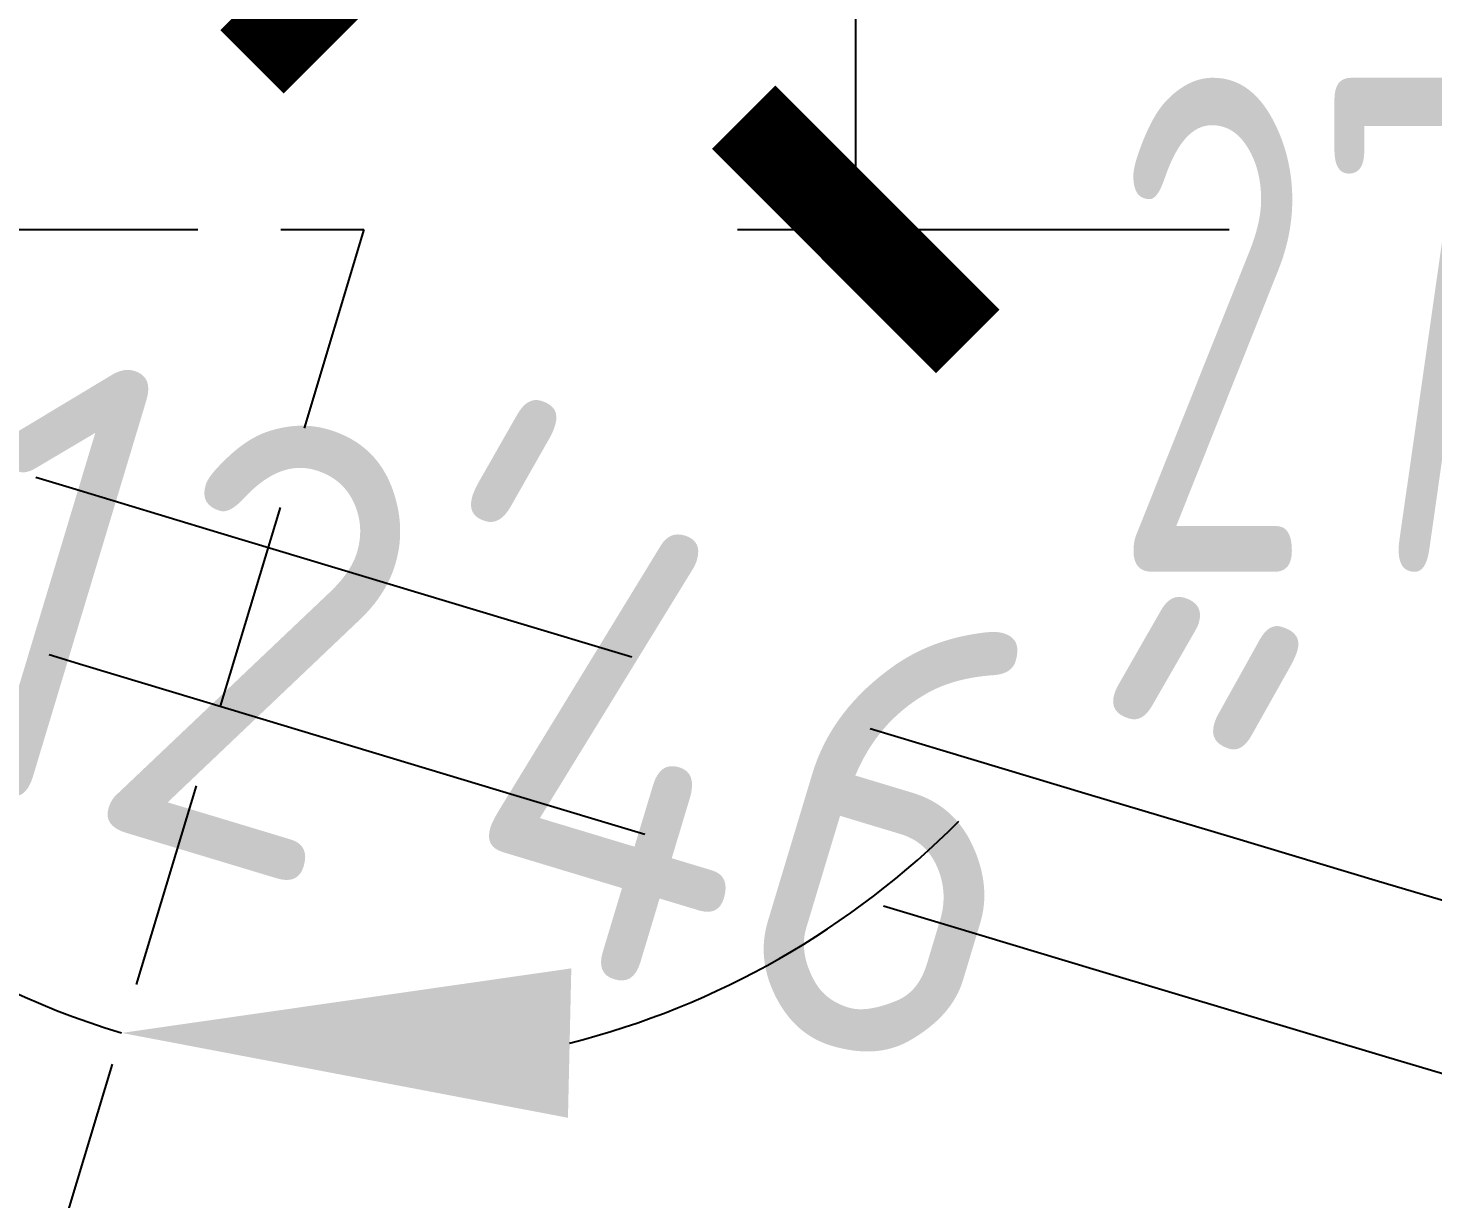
# Model space of a CAD drawing. Header units: inches. Extents: x 0 to 1813292486, y 0 to 3473589894.
# Drawn here: x 600443181 to 600444874, y 3473223995 to 3473225405 of the extents above; entities that cross this region are included whole.
import ezdxf

# ---------------------------------------------------------------- set-up
doc = ezdxf.new("R2010")
doc.units = ezdxf.units.IN
doc.header["$LTSCALE"] = 1000
doc.header["$MEASUREMENT"] = 0
doc.linetypes.add('AX-MALL-DIM-P02$0$DASH', pattern=[0.35, 0.25, -0.1])
doc.linetypes.add('AX-MALL-WALL-P02-QT$0$DASH', pattern=[0.35, 0.25, -0.1])
for name, color, linetype in [('A-Anno-Note', 241, 'Continuous'), ('AX-MALL-DIM-P02$0$A-Anno-Dims', 3, 'Continuous'), ('AX-MALL-DIM-P02$0$A-Detl-Patt', 8, 'Continuous'), ('AX-MALL-P02-200$0$A-Anno-Note', 241, 'Continuous'), ('AX-MALL-WALL-P02$0$A-Anno-Note', 241, 'Continuous'), ('AX-MALL-WALL-P02-QT$0$A-Detl-Fine', 152, 'Continuous'), ('AX-MALL-WALL-P02-QT$0$A-Detl-Patt', 8, 'Continuous'), ('AX-MALL-WALL-P02-QT$0$A-Detl-Thin', 131, 'Continuous'), ('AX-MALL-WALL-P02-QT$0$A-Hdrl', 31, 'Continuous'), ('AX-MALL-WORD-P02$0$A-Spac-Iden', 231, 'Continuous')]:
    doc.layers.add(name, color=color, linetype=linetype)
doc.styles.add('AX-MALL-DIM-P02$0$_TCH_DIM_T3', font='gbenor.shx')
doc.styles.add('AX-MALL-WORD-P02$0$_TCH_SPACE', font='gbenor.shx', dxfattribs={"bigfont": 'gbcbig.shx'})
doc.dimstyles.new('AX-MALL-DIM-P02$0$_TCH_ARCH&&180', dxfattribs={"dimtxt": 535.5, "dimasz": 270, "dimexe": 450, "dimexo": 450, "dimgap": 137.25, "dimtad": 1, "dimdec": 0, "dimzin": 0, "dimdsep": 46, "dimtxsty": 'AX-MALL-DIM-P02$0$_TCH_DIM_T3', "dimblk": 'AX-MALL-DIM-P02$0$_ArchTick', "dimcen": 0.09, "dimclrt": 7, "dimazin": 2, "dimtfac": 1, "dimtdec": 0, "dimtix": 1, "dimtmove": 2, "dimatfit": 3, "dimfxl": 500, "dimtolj": 1, "dimtzin": 0, "dimarcsym": 0})
doc.dimstyles.new('AX-MALL-DIM-P02$0$_TCH_ARROW&&180', dxfattribs={"dimtxt": 535.5, "dimasz": 540, "dimexe": 450, "dimexo": 450, "dimgap": 137.25, "dimtad": 1, "dimdec": 0, "dimzin": 0, "dimdsep": 46, "dimtxsty": 'AX-MALL-DIM-P02$0$_TCH_DIM_T3', "dimcen": 0.09, "dimclrt": 7, "dimaunit": 1, "dimadec": 3, "dimazin": 2, "dimtfac": 1, "dimtdec": 0, "dimtix": 1, "dimtmove": 2, "dimatfit": 3, "dimfxl": 500, "dimtolj": 1, "dimtzin": 0, "dimarcsym": 0})

# ---------------------------------------------------------------- blocks, each defined once
blk = doc.blocks.new('AX-MALL-WORD-P02')
at = {"layer": 'AX-MALL-WORD-P02$0$A-Spac-Iden', "style": 'AX-MALL-WORD-P02$0$_TCH_SPACE', "width": 0.7}
blk.add_text('27.04m', height=595, rotation=339.5682, dxfattribs=at).set_placement((600260687.8, 3473131030.8))
blk = doc.blocks.new('AX-MALL-WALL-P02-QT$0$tj')
at = {"layer": 'AX-MALL-WALL-P02-QT$0$A-Detl-Patt'}
h = blk.add_hatch(dxfattribs=at)
h.set_pattern_fill('STEEL', color=256, scale=100, angle=50.4318)
h.set_pattern_definition([(75, (-14278.2, 156289.83), (-153.340725, 41.08752), []), (75, (-14317.88, 156358.57), (-153.340725, 41.08752), [])])
edge = h.paths.add_edge_path()
edge.add_line((88101.3, 47666.6), (87883.9, 47459.8))
edge.add_line((87883.9, 47459.8), (91571.5, 43584.6))
edge.add_arc((262949.4, 558937.7), 543101.4, 251.605736, 260.028867)
edge.add_arc((172180.8, -2862.1), 27100, 64.71287, 96.9316, ccw=False)
edge.add_arc((262949, 558936.3), 543100, 261.615511, 271.725148)
edge.add_line((279299, 16082.5), (279299, 16382.7))
edge.add_arc((262949, 558936.3), 542800, 261.620204, 271.726101, ccw=False)
edge.add_arc((172180.8, -2862.1), 27400, 64.80632, 96.83816)
edge.add_arc((262949.4, 558937.7), 542801.4, 251.613639, 260.024173, ccw=False)
edge.add_line((91737.3, 43845.7), (88101.3, 47666.6))
at = {"layer": 'AX-MALL-WALL-P02-QT$0$A-Detl-Fine'}
blk.add_arc((262949.4, 558937.7), 543901.4, 251.503546, 255.290454, dxfattribs=at)
at = {"layer": 'AX-MALL-WALL-P02-QT$0$A-Detl-Patt'}
blk.add_lwpolyline([(88103, 47737.3), (87813.2, 47461.6), (91543.9, 43541.1, 0.036779), (168908.9, 23989.2, -0.141654), (183742.1, 21592.7, 0.044166), (279349, 16034), (279349, 16434.2, -0.044144), (183859, 21979.8, 0.140545), (168919.8, 24393.5, -0.036705), (91764.9, 43889.2), (88103, 47737.3)], format="xyb", dxfattribs=at)
blk.add_lwpolyline([(88101.3, 47666.6), (87883.9, 47459.8), (91571.5, 43584.6, 0.036769), (168910.3, 24039.8, -0.141514), (183756.7, 21641.1, 0.04414), (279299, 16082.5), (279299, 16382.7, -0.044124), (183844.5, 21931.4, 0.140683), (168918.5, 24342.9, -0.036714), (91737.3, 43845.7)], format="xyb", close=True, dxfattribs=at)
at = {"layer": 'AX-MALL-WALL-P02-QT$0$A-Detl-Patt', "linetype": 'AX-MALL-WALL-P02-QT$0$DASH'}
blk.add_arc((262949.4, 558937.7), 543701.4, 251.503421, 255.290454, dxfattribs=at)
at = {"layer": 'AX-MALL-WALL-P02-QT$0$A-Detl-Thin'}
blk.add_arc((262949.4, 558937.7), 543301.4, 251.503162, 255.290454, dxfattribs=at)
at = {"layer": 'AX-MALL-WALL-P02-QT$0$A-Hdrl', "ltscale": 6}
for radius, start in [(543501.4, 251.503287), (543601.4, 251.503354)]:
    blk.add_arc((262949.4, 558937.7), radius, start, 255.290454, dxfattribs=at)
blk = doc.blocks.new('AX-MALL-WALL-P02-QT')
at = {"layer": 'AX-MALL-WALL-P02-QT$0$A-Detl-Thin', "linetype": 'AX-MALL-WALL-P02-QT$0$DASH', "ltscale": 3}
for points in [[(600258677, 3473132226.7, 0.002712), (600263341.2, 3473128705.4)], [(600258617.1, 3473132020.8, 0.002703), (600263268.5, 3473128510.2)]]:
    blk.add_lwpolyline(points, format="xyb", dxfattribs=at)
at = {"layer": 'AX-MALL-WALL-P02-QT$0$A-Detl-Thin', "rotation": 339.5681613091762}
blk.add_blockref('AX-MALL-WALL-P02-QT$0$tj', (600144118.7, 3473128496.3), dxfattribs=at)
blk = doc.blocks.new('AX-MALL-WALL-P02')
at = {"layer": 'AX-MALL-WALL-P02$0$A-Anno-Note'}
blk.add_blockref('AX-MALL-WORD-P02', (0, 0), dxfattribs=at)
blk.add_blockref('AX-MALL-WALL-P02-QT', (0, 0), dxfattribs=at)
blk = doc.blocks.new('AX-MALL-DIM-P02$0$_ArchTick')
at = {"color": 0, "linetype": 'ByBlock', "const_width": 0.4}
blk.add_lwpolyline([(-0.5, -0.5), (0.5, 0.5)], dxfattribs=at)
blk = doc.blocks.new('*D555')
at = {"layer": 'AX-MALL-DIM-P02$0$A-Anno-Dims', "color": 0, "lineweight": -2, "transparency": 16777216}
for p, q in [((600261195.8, 3473133688.5), (600261751.2, 3473133481.6)), ((600260542.1, 3473131525.2), (600261329.5, 3473133638.7)), ((600260408.4, 3473131575), (600260963.8, 3473131368.1))]:
    blk.add_line(p, q, dxfattribs=at)
at = {"layer": 'AX-MALL-DIM-P02$0$A-Anno-Dims', "color": 0, "lineweight": -2, "transparency": 16777216, "xscale": 270, "yscale": 270, "zscale": 270}
for p, rotation in [((600261329.5, 3473133638.7), 69.56816131980706), ((600260542.1, 3473131525.2), 249.5681613198071)]:
    blk.add_blockref('AX-MALL-DIM-P02$0$_ArchTick', p, dxfattribs=dict(at, rotation=rotation))
at = {"layer": 'AX-MALL-DIM-P02$0$A-Anno-Dims', "color": 7, "transparency": 16777216, "insert": (600260556.3, 3473132723.3), "char_height": 535.5, "attachment_point": 5, "rotation": 69.5682, "style": 'AX-MALL-DIM-P02$0$_TCH_DIM_T3'}
blk.add_mtext('\\A1;2255', dxfattribs=at)
blk = doc.blocks.new('*D556')
at = {"layer": 'AX-MALL-DIM-P02$0$A-Anno-Dims', "color": 0, "lineweight": -2, "transparency": 16777216}
for p, q in [((600256301.8, 3473133585), (600256419.3, 3473133900.6)), ((600256262.2, 3473133478.9), (600260104.3, 3473132047.6)), ((600260143.8, 3473132153.8), (600260261.4, 3473132469.3))]:
    blk.add_line(p, q, dxfattribs=at)
at = {"layer": 'AX-MALL-DIM-P02$0$A-Anno-Dims', "color": 0, "lineweight": -2, "transparency": 16777216, "xscale": 270, "yscale": 270, "zscale": 270}
for p, rotation in [((600256262.2, 3473133478.9), 159.5681613123769), ((600260104.3, 3473132047.6), 339.5681613123769)]:
    blk.add_blockref('AX-MALL-DIM-P02$0$_ArchTick', p, dxfattribs=dict(at, rotation=rotation))
at = {"layer": 'AX-MALL-DIM-P02$0$A-Anno-Dims', "color": 7, "transparency": 16777216, "insert": (600258324.6, 3473133142.8), "char_height": 535.5, "attachment_point": 5, "rotation": 339.5682, "style": 'AX-MALL-DIM-P02$0$_TCH_DIM_T3'}
blk.add_mtext('\\A1;4100', dxfattribs=at)
blk = doc.blocks.new('*D557')
at = {"layer": 'AX-MALL-DIM-P02$0$A-Anno-Dims', "color": 0, "lineweight": -2, "transparency": 16777216}
for start, end in [(97.6016, 128.5849), (159.5682, 232.7809), (263.7642, 294.7475)]:
    blk.add_arc((600259986.7, 3473131732.1), 1010.9, start, end, dxfattribs=at)
at = {"layer": 'AX-MALL-DIM-P02$0$A-Anno-Dims', "color": 0, "transparency": 16777216}
for points in [[(600259429.2, 3473132469.4), (600259283.4, 3473132575.1), (600259039.5, 3473132085)], [(600259843.6, 3473130643.6), (600259910.2, 3473130810.8), (600259375.3, 3473130927.1)]]:
    blk.add_solid(points, dxfattribs=at)
at = {"layer": 'AX-MALL-DIM-P02$0$A-Anno-Dims', "color": 7, "transparency": 16777216, "insert": (600259677.7, 3473131325.3), "char_height": 535.5, "attachment_point": 5, "rotation": 322.7809, "style": 'AX-MALL-DIM-P02$0$_TCH_DIM_T3'}
blk.add_mtext('\\A1;73°12\'46"', dxfattribs=at)
blk = doc.blocks.new('AX-MALL-DIM-P02')
at = {"layer": 'AX-MALL-DIM-P02$0$A-Detl-Patt', "linetype": 'AX-MALL-DIM-P02$0$DASH'}
for p, q in [((600258581.1, 3473132255.7), (600259986.7, 3473131732.1)), ((600259986.7, 3473131732.1), (600259079.4, 3473130537.6))]:
    blk.add_line(p, q, dxfattribs=at)
at = {"layer": 'AX-MALL-DIM-P02$0$A-Anno-Dims'}
for p1, p2, distance, picture, middle in [((600256144.7, 3473133163.4), (600259986.7, 3473131732.1), 336.8, '*D556', (600258324.6, 3473133142.8)), ((600259986.7, 3473131732.1), (600260774.1, 3473133845.6), -592.7, '*D555', (600260556.3, 3473132723.3))]:
    dim = blk.add_aligned_dim(p1=p1, p2=p2, distance=distance, dimstyle='AX-MALL-DIM-P02$0$_TCH_ARCH&&180', dxfattribs=at)
    dim.commit()
    dim.dimension.update_dxf_attribs({"geometry": picture, "text_midpoint": middle})
dim = blk.add_angular_dim_3p(base=(600258978.2961, 3473131662.0406), center=(600259986.7334, 3473131732.0695), p1=(600259039.463, 3473132084.9555), p2=(600259375.2966, 3473130927.0883), dimstyle='AX-MALL-DIM-P02$0$_TCH_ARROW&&180', dxfattribs=at)
dim.commit()
dim.dimension.update_dxf_attribs({"geometry": '*D557', "text_midpoint": (600259677.7288, 3473131325.2525), "dimtype": 133})
blk = doc.blocks.new('AX-MALL-P02-200')
at = {"layer": 'AX-MALL-P02-200$0$A-Anno-Note'}
blk.add_blockref('AX-MALL-WALL-P02', (0, 0), dxfattribs=at)
blk.add_blockref('AX-MALL-DIM-P02', (0, 0), dxfattribs=at)

msp = doc.modelspace()

# ---------------------------------------------------------------- block references
at = {"layer": 'A-Anno-Note', "rotation": 20.43183869077545}
msp.add_blockref('AX-MALL-P02-200', (1250392458.5, 9048125.7), dxfattribs=at)

doc.saveas('drawing.dxf')
